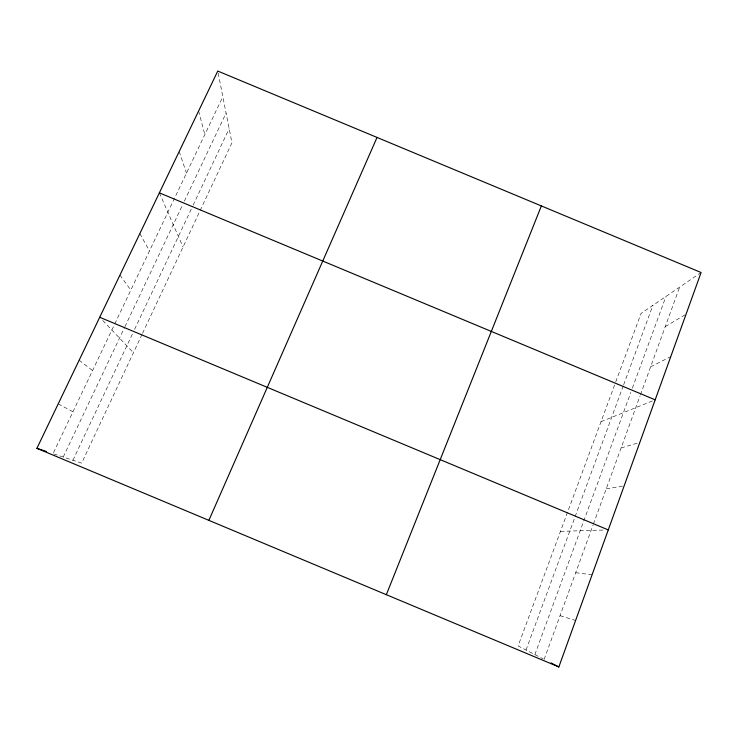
<?xml version="1.0" encoding="UTF-8"?>
<svg xmlns="http://www.w3.org/2000/svg" width="738" height="738" viewBox="0 0 738 738"><rect width="100%" height="100%" fill="white"/><g stroke="black" fill="none" stroke-linecap="round" stroke-linejoin="round"><path stroke-width="0.55" stroke-dasharray="3.69 2.77" d="M544.155 659.375L593.029 525.105M593.417 524.035L640.067 395.836M640.464 394.765L679.624 287.147M534.865 654.578L630.824 392.431M632.374 388.179L665.953 296.464M526.037 650.03L623.278 385.789M623.665 384.738L652.881 305.375M614.588 385.042L518.104 645.944L543.233 658.896M615.769 381.86L641.082 313.41L700.168 273.152M142.056 334.36L81.641 463.132L53.025 453.667M142.535 333.336L231.953 142.757L217.765 71.051M72.924 460.254L132.665 333.475M134.602 329.36L192.627 206.206M193.116 205.164L229.167 128.661M63.228 457.043L124.445 327.727M124.934 326.694L182.434 205.238M184.362 201.151L226.077 113.043M53.514 452.643L114.279 324.914M114.768 323.89L222.839 96.696M665.242 326.666L685.113 314.794M650.621 366.832L670.75 356.666M601.055 421.647L655.187 399.83M621.11 447.929L639.809 442.459M606.221 488.851L624.173 485.816M560.483 531.351L603.684 530.059M575.695 572.706L592.088 574.801M560.059 615.686L575.612 620.474M58.21 403.88L72.961 411.767M79.15 360.199L92.564 370.559M102.757 320.467L133.43 352.736M119.953 275.089L130.82 290.145M139.833 233.623L149.482 250.902M159.38 192.849L183.024 247.046M179.177 151.548L186.483 173.126M198.633 110.958L204.813 134.602"/><path stroke-width="1.11" d="M558.85 666.949L701.1 272.516L217.765 71.051L36.9 448.326L558.85 666.949L551.018 662.909M386.343 594.69L541.369 205.93M208.872 520.364L377.035 137.434M36.9 448.326L46.577 451.527M159.38 192.849L655.187 399.83M99.722 317.275L608.269 529.921"/></g></svg>
